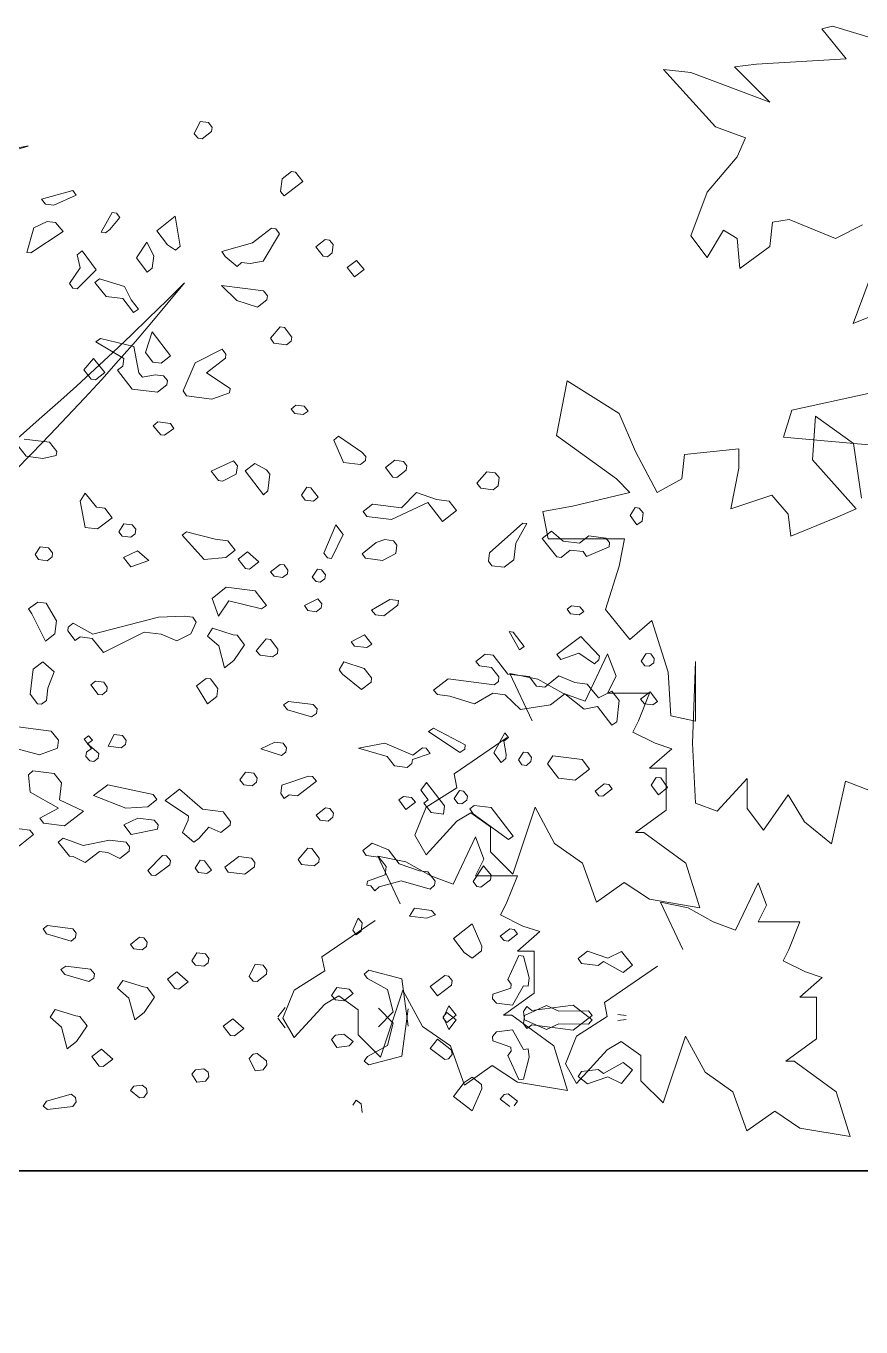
# Model space of a CAD drawing. Header units: metres. Extents: x -434 to 683, y -422 to -228.
# Drawn here: x -255.4649 to -255.3313, y -301.2924 to -301.084 of the extents above; entities that cross this region are included whole.
import ezdxf

# ---------------------------------------------------------------- set-up
doc = ezdxf.new("R2010")
doc.units = ezdxf.units.M
doc.header["$MEASUREMENT"] = 0
doc.layers.add('FL', color=21, linetype='Continuous', lineweight=13)
doc.layers.add('walls', color=7, linetype='Continuous', lineweight=35)
doc.layers.add('WALL', color=7, linetype='Continuous')
doc.styles.add('kamal', font='romantic.ttf', dxfattribs={"width": 0.6})
doc.dimstyles.new('KAMAL', dxfattribs={"dimscale": 0.8, "dimtxt": 0.5, "dimasz": 0.1, "dimexe": 0, "dimexo": 0, "dimgap": 0.09, "dimtad": 1, "dimzin": 0, "dimdsep": 46, "dimtxsty": 'kamal', "dimblk": 'OBLIQUE', "dimcen": 0.09, "dimclrd": 15, "dimclre": 8, "dimclrt": 5, "dimadec": 0, "dimazin": 0, "dimtfac": 1, "dimtix": 1, "dimtofl": 0, "dimtmove": 1, "dimatfit": 3, "dimldrblk": 'OBLIQUE', "dimfxl": 0.18, "dimtolj": 1, "dimtzin": 0, "dimarcsym": 0})

# ---------------------------------------------------------------- blocks, each defined once
blk = doc.blocks.new('vbcvbvcb')
at = {"layer": 'FL', "color": 96}
for centre, radius, start, end in [((14635, -17801), 18100, 100.96, 147.8088), ((17332, -20481), 21351, 106.7083, 145.8338), ((-8080, 19419), 29306, 286.2137, 315.0057), ((-5466, 13476), 23374, 284.0723, 320.7861)]:
    blk.add_arc(centre, radius, start, end, dxfattribs=at)
blk = doc.blocks.new('cbcvb')
at = {"layer": 'FL', "color": 42}
for p, q in [((-9358, 4919), (-9302, 5033)), ((-9302, 5033), (-9225, 5023)), ((-9225, 5023), (-9193, 4977)), ((-9193, 4977), (-9198, 4940)), ((-9322, 4877), (-9358, 4919)), ((-9285, 4872), (-9322, 4877)), ((-9198, 4940), (-9285, 4872)), ((-8557, 4385), (-8542, 4500)), ((-8542, 4500), (-8455, 4568)), ((-8350, 4475), (-8525, 4344)), ((-8455, 4568), (-8418, 4563)), ((-8418, 4563), (-8350, 4475)), ((-10773, 4312), (-10484, 4392)), ((-10453, 4351), (-10660, 4256)), ((-10484, 4392), (-10453, 4351)), ((-8525, 4344), (-8557, 4385)), ((-10737, 4266), (-10773, 4312)), ((-10660, 4256), (-10737, 4266)), ((-10844, 4047), (-10720, 4106)), ((-10720, 4106), (-10643, 4096)), ((-10222, 4006), (-10120, 4188)), ((-10047, 4141), (-10140, 4032)), ((-10120, 4188), (-10079, 4183)), ((-10079, 4183), (-10047, 4141)), ((-9704, 4019), (-9534, 4156)), ((-9534, 4156), (-9490, 3876)), ((-10910, 3818), (-10844, 4047)), ((-10574, 4013), (-10873, 3814)), ((-10643, 4096), (-10574, 4013)), ((-10181, 4000), (-10222, 4006)), ((-10140, 4032), (-10181, 4000)), ((-9605, 3890), (-9704, 4019)), ((-8817, 3907), (-8642, 4043)), ((-8569, 3992), (-8718, 3737)), ((-8642, 4043), (-8601, 4038)), ((-8601, 4038), (-8569, 3992)), ((-9894, 3769), (-9797, 3915)), ((-9797, 3915), (-9734, 3786)), ((-9532, 3839), (-9605, 3890)), ((-9490, 3876), (-9532, 3839)), ((-9101, 3827), (-8817, 3907)), ((-8232, 3870), (-8144, 3938)), ((-8164, 3783), (-8232, 3870)), ((-8144, 3938), (-8103, 3933)), ((-8103, 3933), (-8071, 3892)), ((-8071, 3892), (-8081, 3814)), ((-10873, 3814), (-10910, 3818)), ((-10444, 3797), (-10397, 3833)), ((-10417, 3677), (-10444, 3797)), ((-10397, 3833), (-10266, 3658)), ((-9795, 3636), (-9894, 3769)), ((-9734, 3786), (-9748, 3672)), ((-9070, 3781), (-9101, 3827)), ((-8961, 3688), (-9070, 3781)), ((-8123, 3778), (-8164, 3783)), ((-8081, 3814), (-8123, 3778)), ((-7940, 3680), (-7853, 3743)), ((-7853, 3743), (-7784, 3660)), ((-10514, 3531), (-10417, 3677)), ((-10266, 3658), (-10442, 3480)), ((-9748, 3672), (-9795, 3636)), ((-8919, 3725), (-8961, 3688)), ((-8841, 3715), (-8919, 3725)), ((-8718, 3737), (-8841, 3715)), ((-7872, 3593), (-7940, 3680)), ((-7784, 3660), (-7872, 3593)), ((-10483, 3486), (-10514, 3531)), ((-10281, 3539), (-10235, 3575)), ((-10176, 3410), (-10281, 3539)), ((-10235, 3575), (-10006, 3504)), ((-10006, 3504), (-9943, 3380)), ((-9104, 3511), (-8715, 3462)), ((-8964, 3373), (-9104, 3511)), ((-10442, 3480), (-10483, 3486)), ((-10021, 3390), (-10176, 3410)), ((-9921, 3261), (-10021, 3390)), ((-9943, 3380), (-9875, 3293)), ((-8684, 3379), (-8772, 3311)), ((-8715, 3462), (-8679, 3416)), ((-8679, 3416), (-8684, 3379)), ((-9875, 3293), (-9921, 3261)), ((-8772, 3311), (-8964, 3373)), ((-10271, 2990), (-10226, 3021)), ((-10226, 3021), (-9919, 2945)), ((-9810, 2889), (-9749, 3082)), ((-9749, 3082), (-9577, 2860)), ((-8650, 3022), (-8563, 3127)), ((-8619, 2976), (-8650, 3022)), ((-8563, 3127), (-8521, 3122)), ((-8521, 3122), (-8453, 3034)), ((-8453, 3034), (-8458, 2997)), ((-10012, 2836), (-10271, 2990)), ((-9919, 2945), (-9871, 2702)), ((-9348, 2794), (-9100, 2921)), ((-9100, 2921), (-9064, 2874)), ((-8504, 2962), (-8619, 2976)), ((-8458, 2997), (-8504, 2962)), ((-10021, 2763), (-10012, 2836)), ((-9742, 2802), (-9810, 2889)), ((-9664, 2792), (-9742, 2802)), ((-9577, 2860), (-9664, 2792)), ((-9460, 2534), (-9348, 2794)), ((-9068, 2838), (-9244, 2702)), ((-9064, 2874), (-9068, 2838)), ((-10068, 2727), (-10021, 2763)), ((-9932, 2552), (-10068, 2727)), ((-9871, 2702), (-9839, 2661)), ((-9839, 2661), (-9720, 2683)), ((-9720, 2683), (-9642, 2673)), ((-9642, 2673), (-9606, 2631)), ((-9244, 2702), (-9025, 2558)), ((-9698, 2522), (-9932, 2552)), ((-9611, 2590), (-9698, 2522)), ((-9606, 2631), (-9611, 2590)), ((-9429, 2488), (-9460, 2534)), ((-9025, 2558), (-9030, 2517)), ((-9195, 2459), (-9429, 2488)), ((-9030, 2517), (-9195, 2459)), ((-8459, 2366), (-8417, 2402)), ((-8427, 2324), (-8459, 2366)), ((-8349, 2315), (-8427, 2324)), ((-8417, 2402), (-8339, 2392)), ((-8303, 2346), (-8349, 2315)), ((-8339, 2392), (-8303, 2346)), ((-9738, 2211), (-9696, 2248)), ((-9669, 2128), (-9738, 2211)), ((-9696, 2248), (-9577, 2233)), ((-9546, 2187), (-9633, 2124)), ((-9577, 2233), (-9546, 2187)), ((-9633, 2124), (-9669, 2128)), ((-9201, 1790), (-8994, 1885)), ((-8994, 1885), (-8958, 1839)), ((-8958, 1839), (-8968, 1761)), ((-8885, 1792), (-8797, 1860)), ((-8797, 1860), (-8688, 1804)), ((-7584, 1823), (-7497, 1891)), ((-7516, 1735), (-7584, 1823)), ((-7497, 1891), (-7419, 1881)), ((-7419, 1881), (-7387, 1840)), ((-7387, 1840), (-7392, 1799)), ((-9133, 1703), (-9201, 1790)), ((-9096, 1698), (-9133, 1703)), ((-8968, 1761), (-9096, 1698)), ((-8717, 1571), (-8885, 1792)), ((-8688, 1804), (-8656, 1763)), ((-8656, 1763), (-8676, 1608)), ((-7480, 1731), (-7516, 1735)), ((-7392, 1799), (-7480, 1731)), ((-6738, 1679), (-6646, 1783)), ((-6646, 1783), (-6568, 1774)), ((-6568, 1774), (-6532, 1732)), ((-6532, 1732), (-6541, 1654)), ((-10416, 1512), (-10370, 1585)), ((-10370, 1585), (-10265, 1455)), ((-8676, 1608), (-8717, 1571)), ((-8364, 1568), (-8314, 1641)), ((-8329, 1522), (-8364, 1568)), ((-8314, 1641), (-8277, 1636)), ((-8277, 1636), (-8209, 1549)), ((-7436, 1451), (-7297, 1592)), ((-7297, 1592), (-7111, 1526)), ((-6702, 1633), (-6738, 1679)), ((-6588, 1618), (-6702, 1633)), ((-6541, 1654), (-6588, 1618)), ((-10368, 1269), (-10416, 1512)), ((-10265, 1455), (-10188, 1446)), ((-8251, 1512), (-8329, 1522)), ((-8209, 1549), (-8251, 1512)), ((-7793, 1417), (-7706, 1485)), ((-7706, 1485), (-7436, 1451)), ((-7193, 1499), (-7529, 1342)), ((-7057, 1324), (-7193, 1499)), ((-7111, 1526), (-6996, 1512)), ((-6996, 1512), (-6928, 1424)), ((-5317, 1379), (-5271, 1452)), ((-5271, 1452), (-5234, 1447)), ((-10120, 1358), (-10254, 1254)), ((-10188, 1446), (-10120, 1358)), ((-7757, 1371), (-7793, 1417)), ((-7529, 1342), (-7757, 1371)), ((-6928, 1424), (-7057, 1324)), ((-5254, 1292), (-5317, 1379)), ((-5207, 1328), (-5254, 1292)), ((-5234, 1447), (-5197, 1405)), ((-5197, 1405), (-5207, 1328)), ((-10254, 1254), (-10368, 1269)), ((-10057, 1229), (-10011, 1302)), ((-10025, 1188), (-10057, 1229)), ((-10011, 1302), (-9933, 1293)), ((-9906, 1210), (-9947, 1178)), ((-9933, 1293), (-9901, 1251)), ((-9901, 1251), (-9906, 1210)), ((-9471, 1197), (-9430, 1229)), ((-9430, 1229), (-9164, 1158)), ((-8158, 1031), (-8046, 1291)), ((-8046, 1291), (-7978, 1204)), ((-6620, 1032), (-6311, 1309)), ((-6274, 1304), (-6376, 1122)), ((-6311, 1309), (-6274, 1304)), ((-6134, 1166), (-6046, 1234)), ((-6046, 1234), (-5937, 1141)), ((-10832, 1016), (-10786, 1089)), ((-10786, 1089), (-10708, 1079)), ((-9947, 1178), (-10025, 1188)), ((-9267, 972), (-9471, 1197)), ((-9164, 1158), (-9046, 1143)), ((-9046, 1143), (-8978, 1056)), ((-7978, 1204), (-8086, 980)), ((-7801, 1023), (-7672, 1128)), ((-7672, 1128), (-7590, 1155)), ((-7590, 1155), (-7512, 1145)), ((-7512, 1145), (-7480, 1104)), ((-7480, 1104), (-7490, 1026)), ((-6376, 1122), (-6396, 967)), ((-5997, 995), (-6134, 1166)), ((-5937, 1141), (-5786, 1122)), ((-5786, 1122), (-5699, 1190)), ((-5512, 1087), (-5723, 998)), ((-5699, 1190), (-5543, 1170)), ((-5543, 1170), (-5507, 1128)), ((-5507, 1128), (-5512, 1087)), ((-10801, 970), (-10832, 1016)), ((-10723, 960), (-10801, 970)), ((-10676, 996), (-10723, 960)), ((-10708, 1079), (-10672, 1033)), ((-10672, 1033), (-10676, 996)), ((-10013, 991), (-9884, 1050)), ((-9945, 904), (-10013, 991)), ((-9884, 1050), (-9779, 962)), ((-9065, 988), (-9267, 972)), ((-8978, 1056), (-9065, 988)), ((-8951, 973), (-8863, 1041)), ((-8883, 886), (-8951, 973)), ((-8863, 1041), (-8759, 949)), ((-8122, 985), (-8158, 1031)), ((-8086, 980), (-8122, 985)), ((-7769, 982), (-7801, 1023)), ((-7614, 962), (-7769, 982)), ((-7490, 1026), (-7614, 962)), ((-6630, 954), (-6620, 1032)), ((-6396, 967), (-6484, 899)), ((-5956, 990), (-5997, 995)), ((-5873, 1059), (-5956, 990)), ((-5754, 1044), (-5873, 1059)), ((-5723, 998), (-5754, 1044)), ((-9779, 962), (-9945, 904)), ((-8846, 881), (-8883, 886)), ((-8759, 949), (-8846, 881)), ((-8650, 856), (-8562, 924)), ((-8618, 815), (-8650, 856)), ((-8562, 924), (-8525, 920)), ((-8525, 920), (-8489, 873)), ((-8489, 873), (-8494, 837)), ((-8265, 808), (-8214, 880)), ((-8214, 880), (-8178, 876)), ((-8178, 876), (-8142, 829)), ((-6598, 913), (-6630, 954)), ((-6484, 899), (-6598, 913)), ((-8540, 805), (-8618, 815)), ((-8494, 837), (-8540, 805)), ((-8229, 766), (-8265, 808)), ((-8192, 761), (-8229, 766)), ((-8147, 793), (-8192, 761)), ((-8142, 829), (-8147, 793)), ((-9192, 609), (-9063, 713)), ((-9134, 444), (-9192, 609)), ((-9063, 713), (-8793, 679)), ((-8793, 679), (-8689, 545)), ((-8336, 543), (-8212, 606)), ((-8212, 606), (-8176, 560)), ((-9037, 589), (-9134, 444)), ((-8735, 514), (-9037, 589)), ((-8689, 545), (-8735, 514)), ((-8305, 497), (-8336, 543)), ((-8227, 487), (-8305, 497)), ((-8181, 523), (-8227, 487)), ((-8176, 560), (-8181, 523)), ((-5901, 509), (-5860, 541)), ((-5869, 468), (-5901, 509)), ((-5860, 541), (-5782, 531)), ((-5745, 489), (-5791, 458)), ((-5782, 531), (-5745, 489)), ((-10526, 345), (-10480, 381)), ((-10480, 381), (-10298, 279)), ((-10298, 279), (-9688, 435)), ((-9688, 435), (-9450, 446)), ((-9450, 446), (-9372, 436)), ((-9340, 391), (-9391, 281)), ((-9372, 436), (-9340, 391)), ((-5791, 458), (-5869, 468)), ((-10531, 309), (-10526, 345)), ((-10463, 221), (-10531, 309)), ((-10417, 253), (-10463, 221)), ((-10303, 238), (-10417, 253)), ((-9821, 298), (-10198, 109)), ((-9666, 278), (-9821, 298)), ((-9520, 218), (-9666, 278)), ((-9391, 281), (-9520, 218)), ((-9236, 261), (-9190, 334)), ((-9131, 169), (-9236, 261)), ((-9190, 334), (-8997, 273)), ((-8997, 273), (-8961, 268)), ((-8961, 268), (-8893, 181)), ((-7904, 209), (-7780, 273)), ((-7780, 273), (-7712, 185)), ((-6438, 303), (-6401, 298)), ((-6343, 133), (-6438, 303)), ((-6401, 298), (-6298, 164)), ((-5996, 89), (-5775, 256)), ((-5775, 256), (-5602, 76)), ((-10198, 109), (-10303, 238)), ((-9078, -33), (-9131, 169)), ((-8893, 181), (-8990, 35)), ((-8784, 125), (-8691, 234)), ((-8747, 83), (-8784, 125)), ((-8691, 234), (-8650, 229)), ((-8650, 229), (-8582, 141)), ((-8582, 141), (-8587, 100)), ((-7872, 168), (-7904, 209)), ((-7758, 154), (-7872, 168)), ((-7712, 185), (-7758, 154)), ((-6298, 164), (-6343, 133)), ((-10850, -46), (-10762, 22)), ((-10762, 22), (-10658, -70)), ((-8990, 35), (-9078, -33)), ((-8633, 69), (-8747, 83)), ((-8587, 100), (-8633, 69)), ((-6747, 26), (-6660, 94)), ((-6715, -15), (-6747, 26)), ((-6660, 94), (-6586, 85)), ((-6586, 85), (-6451, -91)), ((-5960, 43), (-5996, 89)), ((-5794, 101), (-5960, 43)), ((-5649, 3), (-5794, 101)), ((-5607, 40), (-5649, 3)), ((-5602, 76), (-5607, 40)), ((-5214, 27), (-5167, 100)), ((-5182, -14), (-5214, 27)), ((-5167, 100), (-5126, 95)), ((-5099, 13), (-5140, -19)), ((-5126, 95), (-5094, 54)), ((-5094, 54), (-5099, 13)), ((-10879, -279), (-10850, -46)), ((-10658, -70), (-10714, -221)), ((-6601, -30), (-6715, -15)), ((-6533, -117), (-6601, -30)), ((-6538, -159), (-6533, -117)), ((-6451, -91), (-6254, -115)), ((-6254, -115), (-6186, -203)), ((-6108, -213), (-5979, -108)), ((-5979, -108), (-5829, -169)), ((-5140, -19), (-5182, -14)), ((-10714, -221), (-10729, -335)), ((-10316, -192), (-10274, -156)), ((-10248, -280), (-10316, -192)), ((-10274, -156), (-10196, -166)), ((-10196, -166), (-10165, -212)), ((-10165, -212), (-10169, -248)), ((-9336, -200), (-9248, -132)), ((-9236, -366), (-9336, -200)), ((-9248, -132), (-9207, -137)), ((-9207, -137), (-9139, -225)), ((-9139, -225), (-9149, -298)), ((-7139, -241), (-7005, -137)), ((-7102, -282), (-7139, -241)), ((-7005, -137), (-6579, -191)), ((-6579, -191), (-6538, -159)), ((-6186, -203), (-6108, -213)), ((-5829, -169), (-5714, -184)), ((-5714, -184), (-5610, -313)), ((-10812, -367), (-10879, -279)), ((-10729, -335), (-10775, -371)), ((-10211, -285), (-10248, -280)), ((-10169, -248), (-10211, -285)), ((-9149, -298), (-9236, -366)), ((-8531, -376), (-8485, -345)), ((-8485, -345), (-8257, -374)), ((-6988, -297), (-7102, -282)), ((-6760, -368), (-6988, -297)), ((-6589, -268), (-6760, -368)), ((-6475, -283), (-6589, -268)), ((-6334, -421), (-6475, -283)), ((-5921, -274), (-6055, -378)), ((-5744, -417), (-5921, -274)), ((-5610, -313), (-5486, -250)), ((-5486, -250), (-5418, -337)), ((-5418, -337), (-5442, -534)), ((-5221, -325), (-5133, -257)), ((-5184, -367), (-5221, -325)), ((-5133, -257), (-5065, -345)), ((-5065, -345), (-5107, -377)), ((-10775, -371), (-10812, -367)), ((-8495, -422), (-8531, -376)), ((-8271, -488), (-8495, -422)), ((-8225, -457), (-8271, -488)), ((-8257, -374), (-8220, -415)), ((-8220, -415), (-8225, -457)), ((-6055, -378), (-6334, -421)), ((-5620, -391), (-5744, -417)), ((-5488, -565), (-5620, -391)), ((-5107, -377), (-5184, -367)), ((-7187, -625), (-7141, -593)), ((-7141, -593), (-6845, -747)), ((-5442, -534), (-5488, -565)), ((-10379, -696), (-10338, -664)), ((-10311, -783), (-10379, -696)), ((-10301, -705), (-10347, -737)), ((-10338, -664), (-10301, -705)), ((-8741, -786), (-8612, -724)), ((-8612, -724), (-8534, -733)), ((-6896, -820), (-7187, -625)), ((-6580, -822), (-6478, -636)), ((-6446, -681), (-6487, -713)), ((-6487, -713), (-6466, -837)), ((-6478, -636), (-6446, -681)), ((-10362, -856), (-10357, -815)), ((-10357, -815), (-10311, -783)), ((-10347, -737), (-10243, -829)), ((-10243, -829), (-10248, -870)), ((-8549, -848), (-8741, -786)), ((-8508, -816), (-8549, -848)), ((-8534, -733), (-8503, -775)), ((-8503, -775), (-8508, -816)), ((-7834, -780), (-7591, -732)), ((-7569, -855), (-7834, -780)), ((-7591, -732), (-7331, -844)), ((-7171, -827), (-7336, -885)), ((-7331, -844), (-7243, -776)), ((-7243, -776), (-7207, -780)), ((-7207, -780), (-7171, -827)), ((-6850, -788), (-6896, -820)), ((-6845, -747), (-6850, -788)), ((-6512, -910), (-6580, -822)), ((-6466, -837), (-6470, -873)), ((-6352, -888), (-6305, -815)), ((-6305, -815), (-6264, -820)), ((-6264, -820), (-6233, -866)), ((-10326, -897), (-10362, -856)), ((-10289, -902), (-10326, -897)), ((-10248, -870), (-10289, -902)), ((-7502, -943), (-7569, -855)), ((-7383, -958), (-7502, -943)), ((-7341, -921), (-7383, -958)), ((-7336, -885), (-7341, -921)), ((-6470, -873), (-6512, -910)), ((-6320, -934), (-6352, -888)), ((-6279, -939), (-6320, -934)), ((-6237, -903), (-6279, -939)), ((-6233, -866), (-6237, -903)), ((-6082, -923), (-6035, -849)), ((-5982, -1056), (-6082, -923)), ((-6035, -849), (-5761, -884)), ((-5761, -884), (-5693, -972)), ((-10895, -1025), (-10853, -989)), ((-10878, -1186), (-10895, -1025)), ((-10853, -989), (-10656, -1014)), ((-10656, -1014), (-10588, -1101)), ((-8935, -1073), (-8884, -1001)), ((-8899, -1120), (-8935, -1073)), ((-8884, -1001), (-8806, -1010)), ((-8806, -1010), (-8775, -1056)), ((-8775, -1056), (-8780, -1093)), ((-8546, -1122), (-8299, -1037)), ((-8226, -1084), (-8401, -1220)), ((-8299, -1037), (-8262, -1042)), ((-8262, -1042), (-8226, -1084)), ((-5827, -1076), (-5982, -1056)), ((-5693, -972), (-5827, -1076)), ((-10618, -1335), (-10878, -1186)), ((-10588, -1101), (-10608, -1257)), ((-10292, -1218), (-10158, -1118)), ((-10158, -1118), (-9738, -1209)), ((-9628, -1264), (-9495, -1160)), ((-9495, -1160), (-9281, -1345)), ((-8821, -1129), (-8899, -1120)), ((-8780, -1093), (-8821, -1129)), ((-8556, -1200), (-8546, -1122)), ((-8525, -1246), (-8556, -1200)), ((-7256, -1169), (-7205, -1097)), ((-7188, -1257), (-7256, -1169)), ((-7205, -1097), (-7037, -1313)), ((-5640, -1178), (-5557, -1110)), ((-5608, -1219), (-5640, -1178)), ((-5484, -1156), (-5571, -1224)), ((-5557, -1110), (-5516, -1115)), ((-5516, -1115), (-5484, -1156)), ((-10608, -1257), (-10385, -1364)), ((-9991, -1335), (-10292, -1218)), ((-9789, -1323), (-9991, -1335)), ((-9706, -1255), (-9789, -1323)), ((-9738, -1209), (-9706, -1255)), ((-9410, -1408), (-9628, -1264)), ((-8479, -1210), (-8525, -1246)), ((-8401, -1220), (-8479, -1210)), ((-7462, -1259), (-7417, -1228)), ((-7395, -1347), (-7462, -1259)), ((-7417, -1228), (-7344, -1237)), ((-7307, -1279), (-7395, -1347)), ((-7344, -1237), (-7307, -1279)), ((-7229, -1289), (-7188, -1257)), ((-7161, -1376), (-7229, -1289)), ((-7037, -1313), (-7047, -1391)), ((-6804, -1342), (-6763, -1310)), ((-6763, -1310), (-6607, -1330)), ((-5571, -1224), (-5608, -1219)), ((-10788, -1429), (-10618, -1335)), ((-10756, -1475), (-10788, -1429)), ((-10385, -1364), (-10560, -1500)), ((-10010, -1490), (-9881, -1428)), ((-9881, -1428), (-9731, -1447)), ((-9731, -1447), (-9694, -1488)), ((-9466, -1559), (-9414, -1445)), ((-9414, -1445), (-9410, -1408)), ((-9281, -1345), (-9089, -1370)), ((-9089, -1370), (-9021, -1457)), ((-8228, -1399), (-8141, -1332)), ((-8192, -1446), (-8228, -1399)), ((-8115, -1456), (-8192, -1446)), ((-8141, -1332), (-8100, -1337)), ((-8073, -1419), (-8115, -1456)), ((-8100, -1337), (-8068, -1382)), ((-8068, -1382), (-8073, -1419)), ((-7047, -1391), (-7161, -1376)), ((-6772, -1388), (-6804, -1342)), ((-6445, -1625), (-6772, -1388)), ((-6607, -1330), (-6403, -1593)), ((-11073, -1514), (-10881, -1538)), ((-10881, -1538), (-10849, -1580)), ((-10560, -1500), (-10756, -1475)), ((-9942, -1578), (-10010, -1490)), ((-9699, -1530), (-9942, -1578)), ((-9694, -1488), (-9699, -1530)), ((-9361, -1651), (-9466, -1559)), ((-9223, -1511), (-9315, -1615)), ((-9113, -1562), (-9223, -1511)), ((-9026, -1494), (-9113, -1562)), ((-9021, -1457), (-9026, -1494)), ((-10849, -1580), (-11019, -1716)), ((-10621, -1650), (-10574, -1614)), ((-10516, -1780), (-10621, -1650)), ((-10574, -1614), (-10387, -1680)), ((-10387, -1680), (-10144, -1631)), ((-10144, -1631), (-9989, -1651)), ((-9989, -1651), (-9957, -1692)), ((-9315, -1615), (-9361, -1651)), ((-7796, -1728), (-7708, -1660)), ((-7708, -1660), (-7558, -1721)), ((-6403, -1593), (-6445, -1625)), ((-10479, -1784), (-10516, -1780)), ((-10370, -1840), (-10479, -1784)), ((-10236, -1736), (-10370, -1840)), ((-10159, -1746), (-10236, -1736)), ((-10049, -1801), (-10159, -1746)), ((-9962, -1733), (-10049, -1801)), ((-9957, -1692), (-9962, -1733)), ((-9789, -1913), (-9651, -1773)), ((-9651, -1773), (-9614, -1777)), ((-9614, -1777), (-9578, -1819)), ((-9075, -1883), (-8946, -1783)), ((-8946, -1783), (-8827, -1798)), ((-8827, -1798), (-8795, -1839)), ((-7764, -1774), (-7796, -1728)), ((-7646, -1789), (-7764, -1774)), ((-7578, -1877), (-7646, -1789)), ((-7558, -1721), (-7458, -1850)), ((-9753, -1955), (-9789, -1913)), ((-9583, -1860), (-9716, -1960)), ((-9578, -1819), (-9583, -1860)), ((-9350, -1890), (-9303, -1817)), ((-9318, -1931), (-9350, -1890)), ((-9303, -1817), (-9262, -1822)), ((-9262, -1822), (-9199, -1909)), ((-9199, -1909), (-9240, -1941)), ((-9043, -1928), (-9075, -1883)), ((-8888, -1948), (-9043, -1928)), ((-8800, -1880), (-8888, -1948)), ((-8795, -1839), (-8800, -1880)), ((-7587, -1954), (-7578, -1877)), ((-7458, -1850), (-7271, -1915)), ((-7271, -1915), (-7193, -1925)), ((-7193, -1925), (-7126, -2013)), ((-6773, -2015), (-6675, -1870)), ((-6675, -1870), (-6607, -1957)), ((-9716, -1960), (-9753, -1955)), ((-9240, -1941), (-9318, -1931)), ((-7757, -2049), (-7753, -2012)), ((-7721, -2054), (-7757, -2049)), ((-7753, -2012), (-7587, -1954)), ((-7441, -2010), (-7643, -2064)), ((-7172, -2086), (-7441, -2010)), ((-7130, -2049), (-7172, -2086)), ((-7126, -2013), (-7130, -2049)), ((-6737, -2062), (-6773, -2015)), ((-6613, -1999), (-6700, -2066)), ((-6607, -1957), (-6613, -1999)), ((-7685, -2100), (-7721, -2054)), ((-7643, -2064), (-7685, -2100)), ((-6700, -2066), (-6737, -2062)), ((-7362, -2336), (-7315, -2263)), ((-7315, -2263), (-7160, -2283)), ((-7160, -2283), (-7123, -2324)), ((-7889, -2465), (-7838, -2355)), ((-7838, -2355), (-7801, -2397)), ((-7801, -2397), (-7811, -2474)), ((-7206, -2356), (-7362, -2336)), ((-7123, -2324), (-7206, -2356)), ((-6956, -2545), (-6781, -2409)), ((-6781, -2409), (-6691, -2616)), ((-10759, -2455), (-10718, -2423)), ((-10728, -2501), (-10759, -2455)), ((-10499, -2567), (-10728, -2501)), ((-10718, -2423), (-10485, -2453)), ((-10485, -2453), (-10453, -2494)), ((-10453, -2494), (-10458, -2535)), ((-9950, -2599), (-9867, -2531)), ((-9867, -2531), (-9826, -2536)), ((-7858, -2510), (-7889, -2465)), ((-7811, -2474), (-7858, -2510)), ((-6521, -2521), (-6433, -2453)), ((-6484, -2563), (-6521, -2521)), ((-6360, -2500), (-6448, -2568)), ((-6433, -2453), (-6392, -2459)), ((-6392, -2459), (-6360, -2500)), ((-10458, -2535), (-10499, -2567)), ((-9918, -2640), (-9950, -2599)), ((-9841, -2650), (-9918, -2640)), ((-9800, -2618), (-9841, -2650)), ((-9826, -2536), (-9794, -2577)), ((-9794, -2577), (-9800, -2618)), ((-6856, -2674), (-6956, -2545)), ((-6691, -2616), (-6696, -2657)), ((-6448, -2568), (-6484, -2563)), ((-9379, -2750), (-9333, -2677)), ((-9347, -2791), (-9379, -2750)), ((-9333, -2677), (-9255, -2687)), ((-9228, -2769), (-9270, -2801)), ((-9255, -2687), (-9223, -2728)), ((-9223, -2728), (-9228, -2769)), ((-6783, -2725), (-6856, -2674)), ((-6696, -2657), (-6783, -2725)), ((-6451, -2925), (-6348, -2701)), ((-6348, -2701), (-6307, -2706)), ((-6307, -2706), (-6254, -2908)), ((-5799, -2729), (-5711, -2661)), ((-5767, -2774), (-5799, -2729)), ((-5612, -2794), (-5767, -2774)), ((-5711, -2661), (-5524, -2726)), ((-5565, -2758), (-5612, -2794)), ((-5383, -2860), (-5565, -2758)), ((-5524, -2726), (-5396, -2663)), ((-5396, -2663), (-5296, -2792)), ((-10595, -2831), (-10550, -2800)), ((-10559, -2878), (-10595, -2831)), ((-10335, -2943), (-10559, -2878)), ((-10550, -2800), (-10321, -2829)), ((-10321, -2829), (-10284, -2870)), ((-10284, -2870), (-10290, -2912)), ((-9606, -2921), (-9518, -2853)), ((-9518, -2853), (-9413, -2945)), ((-9270, -2801), (-9347, -2791)), ((-7170, -2988), (-7036, -2888)), ((-7036, -2888), (-7000, -2893)), ((-7000, -2893), (-6968, -2934)), ((-5296, -2792), (-5383, -2860)), ((-10290, -2912), (-10335, -2943)), ((-10068, -3005), (-10021, -2932)), ((-9963, -3097), (-10068, -3005)), ((-10021, -2932), (-9829, -2993)), ((-9829, -2993), (-9793, -2998)), ((-9793, -2998), (-9725, -3086)), ((-9538, -3008), (-9606, -2921)), ((-9501, -3013), (-9538, -3008)), ((-9413, -2945), (-9501, -3013)), ((-8086, -3072), (-8035, -2999)), ((-8035, -2999), (-7921, -3013)), ((-7921, -3013), (-7885, -3055)), ((-7102, -3075), (-7170, -2988)), ((-6973, -2975), (-7102, -3075)), ((-6968, -2934), (-6973, -2975)), ((-6589, -3061), (-6424, -3003)), ((-6419, -2966), (-6451, -2925)), ((-6424, -3003), (-6419, -2966)), ((-6305, -2981), (-6407, -3163)), ((-6263, -2986), (-6305, -2981)), ((-6254, -2908), (-6263, -2986)), ((-9910, -3299), (-9963, -3097)), ((-9725, -3086), (-9822, -3231)), ((-8050, -3113), (-8086, -3072)), ((-7972, -3123), (-8050, -3113)), ((-7885, -3055), (-7972, -3123)), ((-6594, -3102), (-6589, -3061)), ((-6557, -3144), (-6594, -3102)), ((-10694, -3274), (-10648, -3201)), ((-10648, -3201), (-10456, -3262)), ((-9822, -3231), (-9910, -3299)), ((-8582, -3270), (-8515, -3182)), ((-7049, -3282), (-6997, -3167)), ((-7017, -3230), (-7049, -3271)), ((-6929, -3298), (-7017, -3230)), ((-6929, -3255), (-7017, -3323)), ((-6997, -3167), (-6929, -3255)), ((-6407, -3163), (-6557, -3144)), ((-6276, -3174), (-6307, -3219)), ((-6307, -3219), (-6297, -3297)), ((-6307, -3334), (-6297, -3256)), ((-6297, -3256), (-6091, -3166)), ((-6230, -3210), (-6276, -3174)), ((-5845, -3161), (-6230, -3210)), ((-6091, -3166), (-5977, -3217)), ((-5977, -3217), (-5702, -3215)), ((-5670, -3297), (-5845, -3161)), ((-5670, -3256), (-5845, -3392)), ((-5702, -3215), (-5670, -3256)), ((-5432, -3249), (-5355, -3259)), ((-10590, -3366), (-10694, -3274)), ((-10536, -3568), (-10590, -3366)), ((-10456, -3262), (-10419, -3267)), ((-10351, -3354), (-10449, -3500)), ((-10419, -3267), (-10351, -3354)), ((-9089, -3355), (-9001, -3287)), ((-9021, -3442), (-9089, -3355)), ((-9001, -3287), (-8897, -3379)), ((-8582, -3283), (-8515, -3371)), ((-7049, -3271), (-6997, -3386)), ((-7017, -3323), (-7049, -3282)), ((-6997, -3386), (-6929, -3298)), ((-6276, -3379), (-6307, -3334)), ((-6297, -3297), (-6091, -3387)), ((-6230, -3343), (-6276, -3379)), ((-5845, -3392), (-6230, -3343)), ((-6091, -3387), (-5977, -3336)), ((-5977, -3336), (-5702, -3338)), ((-5702, -3338), (-5670, -3297)), ((-5432, -3304), (-5355, -3294)), ((-8984, -3447), (-9021, -3442)), ((-8897, -3379), (-8984, -3447)), ((-8050, -3440), (-8086, -3481)), ((-8086, -3481), (-8035, -3554)), ((-7972, -3430), (-8050, -3440)), ((-7885, -3498), (-7972, -3430)), ((-7921, -3539), (-7885, -3498)), ((-7102, -3478), (-7170, -3565)), ((-6973, -3578), (-7102, -3478)), ((-6557, -3409), (-6594, -3451)), ((-6594, -3451), (-6589, -3492)), ((-6589, -3492), (-6424, -3550)), ((-6407, -3390), (-6557, -3409)), ((-6305, -3572), (-6407, -3390)), ((-10449, -3500), (-10536, -3568)), ((-10306, -3638), (-10218, -3570)), ((-10218, -3570), (-10114, -3663)), ((-8035, -3554), (-7921, -3539)), ((-7170, -3565), (-7036, -3665)), ((-7000, -3660), (-6968, -3619)), ((-6968, -3619), (-6973, -3578)), ((-6419, -3587), (-6451, -3628)), ((-6424, -3550), (-6419, -3587)), ((-6263, -3567), (-6305, -3572)), ((-6254, -3645), (-6263, -3567)), ((-10238, -3726), (-10306, -3638)), ((-10201, -3731), (-10238, -3726)), ((-10114, -3663), (-10201, -3731)), ((-7036, -3665), (-7000, -3660)), ((-6451, -3628), (-6348, -3852)), ((-6307, -3847), (-6254, -3645)), ((-5383, -3693), (-5565, -3795)), ((-5296, -3761), (-5383, -3693)), ((-9347, -3761), (-9379, -3803)), ((-9379, -3803), (-9333, -3876)), ((-9270, -3752), (-9347, -3761)), ((-9228, -3784), (-9270, -3752)), ((-9255, -3866), (-9223, -3825)), ((-9223, -3825), (-9228, -3784)), ((-6783, -3828), (-6856, -3879)), ((-6696, -3896), (-6783, -3828)), ((-6348, -3852), (-6307, -3847)), ((-5767, -3778), (-5799, -3824)), ((-5799, -3824), (-5711, -3892)), ((-5612, -3759), (-5767, -3778)), ((-5711, -3892), (-5524, -3827)), ((-5565, -3795), (-5612, -3759)), ((-5524, -3827), (-5396, -3889)), ((-5396, -3889), (-5296, -3761)), ((-9918, -3913), (-9950, -3954)), ((-9950, -3954), (-9867, -4022)), ((-9841, -3903), (-9918, -3913)), ((-9800, -3935), (-9841, -3903)), ((-9826, -4017), (-9794, -3976)), ((-9794, -3976), (-9800, -3935)), ((-9333, -3876), (-9255, -3866)), ((-6856, -3879), (-6956, -4008)), ((-6781, -4143), (-6691, -3937)), ((-6691, -3937), (-6696, -3896)), ((-10728, -4052), (-10759, -4098)), ((-10759, -4098), (-10718, -4130)), ((-10499, -3986), (-10728, -4052)), ((-10718, -4130), (-10485, -4100)), ((-10458, -4018), (-10499, -3986)), ((-10485, -4100), (-10453, -4059)), ((-10453, -4059), (-10458, -4018)), ((-9867, -4022), (-9826, -4017)), ((-7858, -4043), (-7889, -4088)), ((-7811, -4078), (-7858, -4043)), ((-7801, -4156), (-7811, -4078)), ((-6956, -4008), (-6781, -4143)), ((-6484, -3990), (-6521, -4032)), ((-6521, -4032), (-6433, -4100)), ((-6448, -3985), (-6484, -3990)), ((-6360, -4053), (-6448, -3985)), ((-6392, -4094), (-6360, -4053))]:
    blk.add_line(p, q, dxfattribs=at)
at = {"layer": 'FL', "color": 30}
for p, q in [((-10383, 2730), (-10291, 2834)), ((-10291, 2834), (-10186, 2705)), ((-10315, 2642), (-10383, 2730)), ((-10186, 2705), (-10274, 2637)), ((-10274, 2637), (-10315, 2642)), ((-10934, 2088), (-10700, 2059)), ((-10700, 2059), (-10632, 1971)), ((-8063, 2079), (-8021, 2115)), ((-7973, 1872), (-8063, 2079)), ((-8021, 2115), (-7803, 1967)), ((-10917, 1928), (-10985, 2016)), ((-10637, 1935), (-10761, 1908)), ((-10632, 1971), (-10637, 1935)), ((-7803, 1967), (-7766, 1925)), ((-10761, 1908), (-10917, 1928)), ((-7817, 1852), (-7973, 1872)), ((-7771, 1888), (-7817, 1852)), ((-7766, 1925), (-7771, 1888)), ((-10896, 513), (-10809, 576)), ((-10864, 467), (-10896, 513)), ((-10809, 576), (-10731, 566)), ((-10731, 566), (-10636, 401)), ((-7714, 501), (-7544, 600)), ((-7678, 459), (-7714, 501)), ((-7471, 549), (-7600, 450)), ((-7544, 600), (-7466, 591)), ((-7466, 591), (-7471, 549)), ((-10738, 214), (-10864, 467)), ((-10636, 401), (-10651, 282)), ((-7600, 450), (-7678, 459)), ((-10651, 282), (-10738, 214)), ((-8016, -51), (-7970, 22)), ((-7970, 22), (-7782, -39)), ((-7984, -92), (-8016, -51)), ((-7807, -235), (-7984, -92)), ((-7782, -39), (-7714, -126)), ((-7719, -167), (-7807, -235)), ((-7714, -126), (-7719, -167)), ((-11111, -566), (-10685, -620)), ((-10685, -620), (-10617, -703)), ((-10617, -703), (-10627, -780)), ((-10155, -761), (-10099, -652)), ((-10099, -652), (-10022, -662)), ((-10022, -662), (-9990, -708)), ((-9990, -708), (-9995, -744)), ((-10792, -839), (-11057, -768)), ((-10627, -780), (-10792, -839)), ((-10036, -776), (-10155, -761)), ((-9995, -744), (-10036, -776)), ((-5122, -1123), (-5075, -1050)), ((-5075, -1050), (-5034, -1055)), ((-5034, -1055), (-4971, -1142)), ((-5054, -1210), (-5122, -1123)), ((-4971, -1142), (-5054, -1210)), ((-8396, -1810), (-8304, -1706)), ((-8304, -1706), (-8268, -1710)), ((-8268, -1710), (-8200, -1798)), ((-8200, -1798), (-8204, -1835)), ((-8365, -1856), (-8396, -1810)), ((-8246, -1871), (-8365, -1856)), ((-8204, -1835), (-8246, -1871)), ((-8850, -2896), (-8793, -2782)), ((-8793, -2782), (-8720, -2792)), ((-8689, -2875), (-8776, -2943)), ((-8720, -2792), (-8684, -2838)), ((-8684, -2838), (-8689, -2875)), ((-7783, -2873), (-7741, -2836)), ((-7751, -2914), (-7783, -2873)), ((-7741, -2836), (-7435, -2917)), ((-8813, -2938), (-8850, -2896)), ((-8776, -2943), (-8813, -2938)), ((-7568, -3016), (-7751, -2914)), ((-7435, -2917), (-7374, -3357)), ((-7515, -3223), (-7568, -3016)), ((-7649, -3189), (-7515, -3330)), ((-7649, -3364), (-7515, -3223)), ((-7435, -3636), (-7374, -3196)), ((-7515, -3330), (-7568, -3537)), ((-8813, -3615), (-8850, -3657)), ((-8776, -3610), (-8813, -3615)), ((-8689, -3678), (-8776, -3610)), ((-7568, -3537), (-7751, -3639)), ((-8850, -3657), (-8793, -3770)), ((-8720, -3761), (-8684, -3715)), ((-8684, -3715), (-8689, -3678)), ((-7751, -3639), (-7783, -3680)), ((-7783, -3680), (-7741, -3716)), ((-7741, -3716), (-7435, -3636)), ((-8793, -3770), (-8720, -3761))]:
    blk.add_line(p, q, dxfattribs=at)
at = {"layer": 'FL', "color": 32}
for p, q in [((-6950, -1245), (-6899, -1172)), ((-6899, -1172), (-6862, -1177)), ((-6862, -1177), (-6826, -1223)), ((-6914, -1291), (-6950, -1245)), ((-6877, -1296), (-6914, -1291)), ((-6831, -1260), (-6877, -1296)), ((-6826, -1223), (-6831, -1260))]:
    blk.add_line(p, q, dxfattribs=at)
at = {"layer": 'FL'}
for points in [[(-2858, 5741), (-3440, 5918), (-3541, 5892), (-3313, 5615), (-4147, 5564), (-4349, 5539), (-4021, 5211), (-4754, 5488), (-5007, 5514), (-4526, 4983), (-4248, 4882), (-4324, 4706), (-4602, 4377), (-4754, 3973), (-4602, 3771), (-4451, 4024), (-4324, 3948), (-4299, 3670), (-4021, 3872), (-3996, 4100), (-3844, 4125), (-3414, 3948), (-3162, 4074)], [(-3111, 2509), (-3819, 2357), (-3895, 2105), (-3035, 2029)], [(-2985, 3872), (-3251, 3160), (-3059, 3238)], [(-3171, 1541), (-3247, 2046), (-3600, 2299), (-3626, 1895), (-3221, 1440), (-3398, 1365), (-3828, 1188), (-3853, 1390), (-4005, 1567), (-4384, 1440), (-4308, 1819), (-4308, 1996), (-4814, 1945), (-4839, 1718), (-5066, 1592), (-5268, 1971), (-5420, 2324), (-5900, 2627), (-6001, 2122), (-5445, 1718), (-5319, 1592), (-5850, 1466), (-6128, 1415), (-6077, 1163), (-5370, 1163), (-5420, 910), (-5547, 506), (-5319, 228), (-5117, 405), (-4965, -75), (-4940, -479), (-4712, -529), (-4712, 26), (-4738, -731), (-4712, -1287), (-4510, -1362), (-4232, -1059), (-4232, -1337), (-4081, -1539), (-3853, -1211), (-3701, -1463), (-3449, -1665), (-3322, -1085), (-2994, -1211)], [(-6458, -681), (-6950, -1017), (-6924, -1146), (-7208, -1327), (-7312, -1586), (-7208, -1767), (-6924, -1456), (-6794, -1379), (-6613, -1508), (-6613, -1741), (-6406, -1948), (-6199, -1327), (-6018, -1663), (-5759, -1844), (-5630, -2206), (-5371, -2025), (-5138, -2180), (-4672, -2258), (-4801, -1844), (-5190, -1560), (-5267, -1560), (-4983, -1353), (-4983, -965), (-5138, -965), (-4931, -784), (-5086, -732), (-5293, -629), (-5241, -525), (-5138, -267), (-5526, -267), (-5448, -112), (-5526, 95), (-5733, -344), (-5940, -267), (-6173, -138), (-6432, -86), (-6225, -525)], [(-7682, -2376), (-8174, -2712), (-8148, -2842), (-8433, -3023), (-8537, -3281), (-8433, -3462), (-8148, -3152), (-8019, -3074), (-7838, -3204), (-7838, -3436), (-7631, -3643), (-7424, -3023), (-7242, -3359), (-6984, -3540), (-6854, -3902), (-6595, -3721), (-6362, -3876), (-5897, -3954), (-6026, -3540), (-6414, -3255), (-6492, -3255), (-6207, -3049), (-6207, -2661), (-6362, -2661), (-6155, -2480), (-6311, -2428), (-6518, -2324), (-6466, -2221), (-6362, -1962), (-6751, -1962), (-6673, -1807), (-6751, -1600), (-6958, -2040), (-7165, -1962), (-7398, -1833), (-7657, -1781), (-7450, -2221)], [(-5063, -2801), (-5555, -3138), (-5529, -3267), (-5814, -3448), (-5917, -3706), (-5814, -3887), (-5529, -3577), (-5400, -3500), (-5219, -3629), (-5219, -3862), (-5011, -4068), (-4804, -3448), (-4623, -3784), (-4364, -3965), (-4235, -4327), (-3976, -4146), (-3743, -4301), (-3277, -4379), (-3407, -3965), (-3795, -3681), (-3873, -3681), (-3588, -3474), (-3588, -3086), (-3743, -3086), (-3536, -2905), (-3691, -2853), (-3899, -2750), (-3847, -2646), (-3743, -2388), (-4131, -2388), (-4054, -2233), (-4131, -2026), (-4339, -2465), (-4546, -2388), (-4779, -2258), (-5037, -2207), (-4830, -2646)]]:
    blk.add_lwpolyline(points, dxfattribs=at)
blk = doc.blocks.new('_OBLIQUE')
at = {"color": 0, "linetype": 'ByBlock'}
blk.add_line((-0.5, -0.5), (0.5, 0.5), dxfattribs=at)

msp = doc.modelspace()

# ---------------------------------------------------------------- linework, layer by layer
at = {"layer": 'walls'}
msp.add_line((-256.95824, -301.26735), (-243.90824, -301.26735), dxfattribs=at)

# ---------------------------------------------------------------- block references
at = {"layer": 'FL', "xscale": 1.727048185961927e-05, "yscale": 1.727048185961927e-05, "zscale": 1.727048185961927e-05}
for name, p in [('vbcvbvcb', (-255.65793, -301.10271, 0)), ('cbcvb', (-255.27638, -301.18624, 0))]:
    msp.add_blockref(name, p, dxfattribs=at)

# ---------------------------------------------------------------- leaders
at = {"layer": 'WALL', "ltscale": 1.2}
msp.add_leader([(-254.49746, -301.10588), (-255.33138, -301.91222), (-256.86477, -301.91222)], dimstyle='KAMAL', override={"dimasz": 0.4, "dimgap": 0.09, "dimtad": 0, "dimldrblk": 'ClosedBlank'}, dxfattribs=at)

doc.saveas('drawing.dxf')
